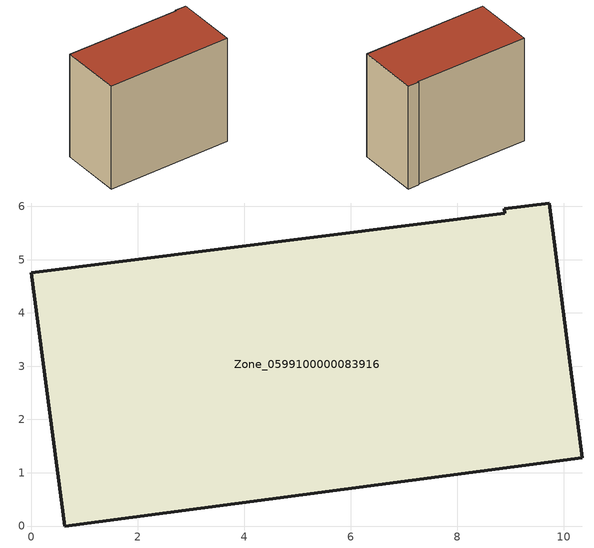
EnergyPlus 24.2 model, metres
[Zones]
Zone_0599100000083916
 floor ground (C_G): 10.35,1.28 0.63,0 0,4.75 8.89,5.88 8.88,5.95 9.73,6.07 z0
 wall outside (C_F): 0.63,0 10.35,1.28 9.73,6.07 8.88,5.95 8.89,5.88 0,4.75 0.63,0 z0:8.51
 roof outside (C_R): 0,4.75 0.63,0 10.35,1.28 9.73,6.07 8.88,5.95 8.89,5.88 z8.51
[BUILDING]
Pand.0599100000083916: North Axis=0; Terrain=City; Loads Convergence Tolerance Value=0.04; Temperature Convergence Tolerance Value=0.4; Solar Distribution=FullExterior; Maximum Number of Warmup Days=25; Minimum Number of Warmup Days=1
[Site:Location]
Rotterdam.The.Hague.AP_ZH_NLD Design_Conditions: Latitude=51.96; Longitude=4.45; Time Zone=1; Elevation=-4.5
[SITE:GROUNDTEMPERATURE:BUILDINGSURFACE]
18, 18, 18, 18, 18, 18, 18, 18, 18, 18, 18, 18
[MATERIAL] Thermal Absorptance=0.9; Solar Absorptance=0.7; Visible Absorptance=0.7
Name | Roughness | Thickness | Conductivity | Density | Specific Heat
G.TI.1992-2005 | MediumSmooth | 0.15 | 0.06 | 540 | 1210
F.TI.1992-2005 | Rough | 0.3 | 0.12 | 1920 | 840
R.TI.1992-2005 | MediumRough | 0.2 | 0.08 | 1500 | 1000
[CONSTRUCTION]
C_G: G.TI.1992-2005
C_F: F.TI.1992-2005
C_R: R.TI.1992-2005
[ZONE]
Zone_0599100000083916: Type=1; Multiplier=1; Ceiling Height=Autocalculate; Volume=Autocalculate; Floor Area=autocalculate; Part of Total Floor Area=Yes
[ZONEINFILTRATION:DESIGNFLOWRATE]
Infil_Zone_0599100000083916: Zone or ZoneList or Space or SpaceList=Zone_0599100000083916; Schedule=AlwaysOn; Design Flow Rate Calculation Method=Flow/Area; Flow Rate per Floor Area=0.0015; Constant Term Coefficient=1; Temperature Term Coefficient=0; Velocity Term Coefficient=0; Velocity Squared Term Coefficient=0
[HVACTEMPLATE:ZONE:IDEALLOADSAIRSYSTEM]
Zone_0599100000083916: Maximum Heating Supply Air Temperature=50; Minimum Cooling Supply Air Temperature=13; Maximum Heating Supply Air Humidity Ratio=0.0156; Minimum Cooling Supply Air Humidity Ratio=0.0077; Heating Limit=NoLimit; Cooling Limit=NoLimit; Dehumidification Control Type=ConstantSensibleHeatRatio; Cooling Sensible Heat Ratio=0.7; Dehumidification Setpoint=60; Humidification Control Type=None; Humidification Setpoint=30; Outdoor Air Method=None; Outdoor Air Flow Rate per Person=0.00944; Outdoor Air Flow Rate per Zone Floor Area=0; Outdoor Air Flow Rate per Zone=0; Demand Controlled Ventilation Type=None; Outdoor Air Economizer Type=NoEconomizer; Heat Recovery Type=None; Sensible Heat Recovery Effectiveness=0.7; Latent Heat Recovery Effectiveness=0.65
[ZONECONTROL:THERMOSTAT]
ThermostatControl_Zone_0599100000083916: Zone or ZoneList=Zone_0599100000083916; Control Type Schedule=DualSetpointControlType; Control 1=Thermostat_Zone_0599100000083916; Temperature Difference Between Cutout And Setpoint=0
[THERMOSTATSETPOINT:DUALSETPOINT]
Thermostat_Zone_0599100000083916: Heating Setpoint Temperature Schedule=HeatingSetpoint_Zone_0599100000083916; Cooling Setpoint Temperature Schedule=CoolingSetpoint_Zone_0599100000083916
[SCHEDULE:COMPACT]
HeatingSetpoint_Zone_0599100000083916: Through: 12/31, For: AllDays, Until: 24:00, 21
CoolingSetpoint_Zone_0599100000083916: Through: 12/31, For: AllDays, Until: 24:00, 24
DualSetpointControlType: Through: 12/31, For: AllDays, Until: 24:00, 4
AlwaysOn: Through: 12/31, For: AllDays, Until: 24:00, 1
